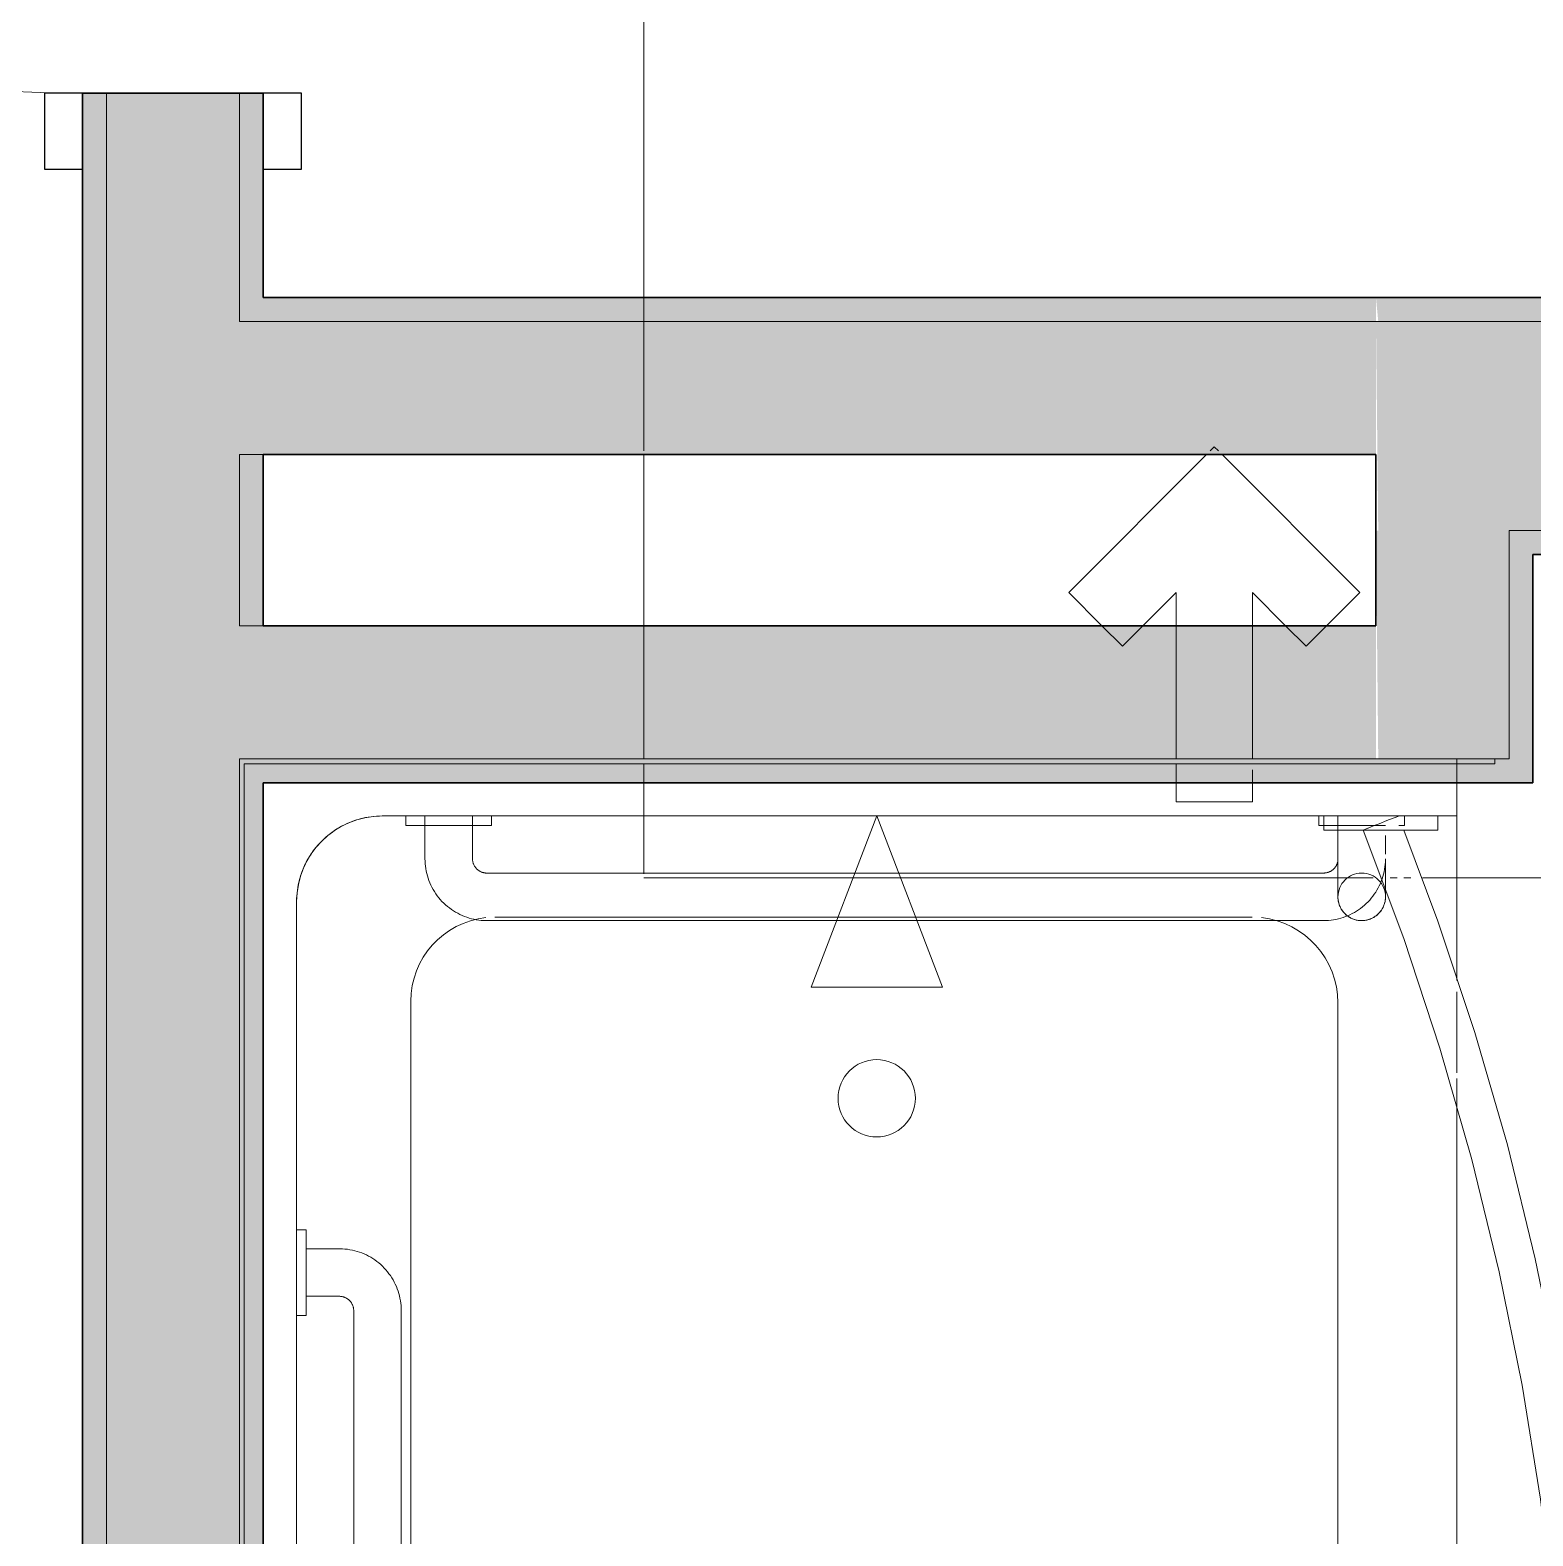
# Model space of a CAD drawing. Header units: inches. Extents: x 6 to 8416, y -388 to 6104.
# Drawn here: x 7343.66 to 7383.17, y 145.14 to 184.72 of the extents above; entities that cross this region are included whole.
import ezdxf

# ---------------------------------------------------------------- set-up
doc = ezdxf.new("R2010")
doc.units = ezdxf.units.IN
doc.header["$MEASUREMENT"] = 0
doc.linetypes.add('Dash 1_16_', pattern=[48, 24, -24])
doc.linetypes.add('Hidden 1_16_', pattern=[36, 24, -12])
for name, color, linetype, lineweight in [('A-DOOR', 31, 'Continuous', 18), ('A-DOOR-FRAM', 31, 'Continuous', 25), ('A-GENM', 13, 'Continuous', 18), ('A-WALL', 113, 'Continuous', 25), ('A-WALL-PATT', 111, 'Continuous', 35), ('I-WALL', 2, 'Continuous', 25), ('P-SANR-FIXT', 6, 'Continuous', 18), ('Q-SPCQ', 91, 'Continuous', 18)]:
    doc.layers.add(name, color=color, linetype=linetype, lineweight=lineweight)

# ---------------------------------------------------------------- blocks, each defined once
blk = doc.blocks.new('GM BA Shower-Unit-Tub-Prefab-ICC ADA-AM - ICC Type B_ Option A Forward_ 60_W x 32_D-2224287-LEVEL 3 - PLAN Copy 1 Copy 1')
at = {"layer": 'A-GENM'}
blk.add_line((0, 32), (0.625, 32), dxfattribs=at)
blk = doc.blocks.new('z Nested-Shower Surround-Tub-Prefab - Variable-V139-LEVEL 3 - PLAN Copy 1 Copy 1')
at = {"layer": 'A-GENM', "lineweight": 9}
for p, q in [((0.125, 33), (0, 33)), ((0, 33), (0, 0)), ((0, 32), (0, 33)), ((0, 33), (0.125, 33)), ((0.125, 0.125), (0.125, 33)), ((0.125, 33), (0.125, 32)), ((0, 29.935), (0, 32)), ((0.125, 32), (0.125, 29.935)), ((0, 0.625), (0, 29.875)), ((0.125, 29.875), (0.125, 0.625)), ((0, 0), (0, 0.625)), ((0.125, 0.625), (0.125, 0.313)), ((0, 0), (60, 0)), ((60, 0), (0, 0)), ((59.875, 0.125), (0.125, 0.125)), ((0.313, 0.125), (59.687, 0.125))]:
    blk.add_line(p, q, dxfattribs=at)
at = {"layer": 'A-GENM'}
for p, q in [((1.5, 32), (0, 32)), ((0, 32), (0, 0)), ((0, 29.935), (0, 32)), ((0.125, 32), (0.625, 32)), ((0.625, 32), (1.5, 32)), ((1.5, 32), (5.826, 32)), ((1.5, 30.75), (1.5, 32)), ((1.5, 30.75), (1.5, 32)), ((1.5, 32), (1.5, 30.75)), ((6.125, 32), (8.252, 32)), ((8.398, 32), (9.275, 32)), ((9.275, 32), (26.625, 32)), ((1.5, 30), (1.5, 30.75)), ((1.5, 30), (1.5, 30.75)), ((1.5, 30.75), (1.5, 30)), ((0, 0.625), (0, 29.875)), ((1.5, 29.25), (1.5, 29.935)), ((1.5, 3.75), (1.5, 29.25)), ((1.5, 5.942), (1.5, 29.058)), ((1.5, 29.058), (1.5, 5.942)), ((53.839, 28.873), (6.409, 28.873)), ((4.159, 26.623), (4.159, 17.771)), ((4.159, 17.771), (4.159, 15.729)), ((4.159, 15.729), (4.159, 6.712)), ((1.5, 3.75), (1.5, 5.058)), ((1.5, 5.058), (1.5, 3.75)), ((53.877, 4.5), (6.371, 4.5)), ((56.25, 1.5), (3.75, 1.5)), ((56.25, 1.5), (3.75, 1.5)), ((3.75, 1.5), (56.25, 1.5)), ((0, 0), (0, 0.625)), ((0, 0), (60, 0)), ((60, 0), (0, 0))]:
    blk.add_line(p, q, dxfattribs=at)
blk.add_circle((8.92, 16.75), 1.016, dxfattribs=at)
for centre, radius, start, end in [((6.409, 26.623), 2.25, 90, 173.7582), ((6.371, 6.712), 2.212, 186.0977, 270), ((3.75, 3.75), 2.25, 180, 195), ((3.75, 3.75), 2.25, 180, 270), ((3.75, 3.75), 2.25, 180, 195), ((3.75, 3.75), 2.25, 195, 200.0287), ((3.75, 3.75), 2.25, 195, 200.0287), ((3.75, 3.75), 2.25, 200.0287, 204.9713), ((3.75, 3.75), 2.25, 200.0287, 204.9713), ((3.75, 3.75), 2.25, 206.1727, 210), ((3.75, 3.75), 2.25, 206.1727, 210), ((3.75, 3.75), 2.25, 210, 225), ((3.75, 3.75), 2.25, 210, 225), ((3.75, 3.75), 2.25, 225, 240), ((3.75, 3.75), 2.25, 225, 240), ((3.75, 3.75), 2.25, 240, 245.0287), ((3.75, 3.75), 2.25, 240, 245.0287), ((3.75, 3.75), 2.25, 245.0287, 249.9713), ((3.75, 3.75), 2.25, 245.0287, 249.9713), ((3.75, 3.75), 2.25, 249.9713, 255), ((3.75, 3.75), 2.25, 249.9713, 255), ((3.75, 3.75), 2.25, 255, 270), ((3.75, 3.75), 2.25, 255, 270)]:
    blk.add_arc(centre, radius, start, end, dxfattribs=at)
blk = doc.blocks.new('z Nested-Shower Grab Bars - Variable-V140-LEVEL 3 - PLAN Copy 1 Copy 1')
at = {"layer": 'A-GENM', "linetype": 'Dash 1_16_', "lineweight": 9}
for p, q in [((0.244, 29.125), (0, 29.125)), ((0, 29.125), (0, 28.974)), ((0, 29.125), (0, 29.087)), ((0.244, 29.125), (0, 29.125)), ((0, 29.125), (0, 28.974)), ((0, 29.125), (0, 28.974)), ((0, 29.087), (0, 28.974)), ((0.25, 29.125), (0.244, 29.125)), ((0.25, 29.125), (0.244, 29.125)), ((0.25, 29.087), (0.25, 29.125)), ((0.25, 29.087), (0.25, 29.125)), ((0.25, 29.087), (0.25, 29.125)), ((0.25, 29.087), (0.25, 29.125)), ((0.25, 28.974), (0.25, 29.087)), ((0.25, 28.974), (0.25, 29.087)), ((0.25, 28.974), (0.25, 29.087)), ((0.25, 28.974), (0.25, 29.087)), ((0, 28.795), (0, 28.563)), ((0, 28.795), (0, 28.563)), ((0, 28.795), (0, 28.563)), ((0, 28.795), (0, 28.563)), ((0, 28.625), (0, 28.604)), ((0, 28.625), (0, 28.604)), ((0, 28.604), (0, 28.541)), ((0, 28.604), (0, 28.541)), ((0, 28.563), (0, 28.439)), ((0, 28.563), (0, 28.439)), ((0, 28.563), (0, 28.439)), ((0, 28.563), (0, 28.439)), ((0, 28.541), (0, 28.442)), ((0, 28.541), (0, 28.442)), ((0.25, 28.625), (0.25, 28.442)), ((0.25, 28.625), (0.25, 28.541)), ((0.25, 28.291), (0.25, 28.563)), ((0.25, 28.439), (0.25, 28.563)), ((0.25, 28.291), (0.25, 28.563)), ((0.25, 28.291), (0.25, 28.563)), ((0.25, 28.541), (0.25, 28.442)), ((1.004, 28.625), (0.515, 28.625)), ((1.004, 28.625), (0.515, 28.625)), ((1.143, 28.625), (1.125, 28.625)), ((1.125, 28.625), (1.165, 28.625)), ((1.208, 28.623), (1.143, 28.625)), ((1.165, 28.625), (1.205, 28.625)), ((1.205, 28.625), (1.245, 28.625)), ((1.272, 28.618), (1.208, 28.623)), ((1.245, 28.625), (1.284, 28.625)), ((1.337, 28.611), (1.272, 28.618)), ((1.284, 28.625), (1.324, 28.625)), ((1.324, 28.625), (1.363, 28.625)), ((1.401, 28.601), (1.337, 28.611)), ((1.363, 28.625), (1.401, 28.625)), ((1.401, 28.625), (1.44, 28.625)), ((1.465, 28.589), (1.401, 28.601)), ((1.44, 28.625), (1.477, 28.625)), ((1.528, 28.574), (1.465, 28.589)), ((1.477, 28.625), (1.514, 28.625)), ((1.514, 28.625), (1.551, 28.625)), ((1.591, 28.557), (1.528, 28.574)), ((1.653, 28.537), (1.591, 28.557)), ((1.622, 28.625), (1.656, 28.625)), ((1.714, 28.515), (1.653, 28.537)), ((1.656, 28.625), (1.69, 28.625)), ((1.69, 28.625), (1.722, 28.625)), ((1.774, 28.49), (1.714, 28.515)), ((1.722, 28.625), (1.754, 28.625)), ((1.754, 28.625), (1.784, 28.625)), ((1.784, 28.625), (1.814, 28.625)), ((1.814, 28.625), (1.842, 28.625)), ((1.842, 28.625), (1.87, 28.625)), ((1.87, 28.625), (1.896, 28.625)), ((1.896, 28.625), (1.921, 28.625)), ((1.921, 28.625), (1.944, 28.625)), ((1.944, 28.625), (1.966, 28.625)), ((2.057, 28.625), (2.071, 28.625)), ((2.071, 28.625), (2.083, 28.625)), ((2.124, 28.625), (2.125, 28.625)), ((2.125, 28.625), (2.15, 28.625)), ((2.15, 28.625), (2.175, 28.623)), ((2.175, 28.623), (2.2, 28.621)), ((2.2, 28.621), (2.225, 28.617)), ((2.225, 28.617), (2.249, 28.613)), ((2.249, 28.613), (2.274, 28.607)), ((2.274, 28.607), (2.298, 28.601)), ((2.298, 28.601), (2.322, 28.593)), ((2.322, 28.593), (2.345, 28.585)), ((2.345, 28.585), (2.368, 28.576)), ((2.368, 28.576), (2.391, 28.565)), ((2.391, 28.565), (2.414, 28.554)), ((2.414, 28.554), (2.436, 28.542)), ((2.436, 28.542), (2.457, 28.53)), ((2.457, 28.53), (2.478, 28.516)), ((2.478, 28.516), (2.498, 28.501)), ((2.498, 28.501), (2.518, 28.486)), ((0, 28.442), (0, 27.838)), ((0, 28.442), (0, 28.313)), ((0, 28.439), (0, 28.291)), ((0, 28.439), (0, 28.113)), ((0, 28.439), (0, 28.113)), ((0, 28.439), (0, 28.113)), ((0, 28.313), (0, 28.162)), ((0, 28.162), (0, 28)), ((0.25, 28.442), (0.25, 28.313)), ((0.25, 28.442), (0.25, 28.313)), ((0.25, 28.291), (0.25, 28.439)), ((0.25, 28.313), (0.25, 28)), ((0.25, 28.313), (0.25, 28.162)), ((0.25, 28.113), (0.25, 28.291)), ((0.25, 28.162), (0.25, 28)), ((1.833, 28.463), (1.774, 28.49)), ((1.887, 28.435), (1.833, 28.463)), ((1.891, 28.433), (1.887, 28.435)), ((1.948, 28.401), (1.891, 28.433)), ((2.003, 28.367), (1.948, 28.401)), ((2.057, 28.331), (2.003, 28.367)), ((2.109, 28.293), (2.057, 28.331)), ((2.16, 28.252), (2.109, 28.293)), ((2.21, 28.21), (2.16, 28.252)), ((2.257, 28.166), (2.21, 28.21)), ((2.303, 28.119), (2.257, 28.166)), ((2.347, 28.072), (2.303, 28.119)), ((2.518, 28.486), (2.537, 28.47)), ((2.537, 28.47), (2.556, 28.453)), ((2.556, 28.453), (2.573, 28.435)), ((2.574, 28.435), (2.59, 28.417)), ((2.59, 28.417), (2.607, 28.398)), ((2.607, 28.398), (2.622, 28.379)), ((2.622, 28.379), (2.637, 28.358)), ((2.637, 28.358), (2.651, 28.338)), ((2.651, 28.338), (2.664, 28.316)), ((2.664, 28.316), (2.676, 28.295)), ((2.676, 28.295), (2.688, 28.272)), ((2.688, 28.272), (2.698, 28.25)), ((2.698, 28.25), (2.708, 28.226)), ((2.708, 28.226), (2.716, 28.203)), ((2.716, 28.203), (2.724, 28.179)), ((2.724, 28.179), (2.73, 28.155)), ((2.73, 28.155), (2.736, 28.131)), ((2.736, 28.131), (2.741, 28.106)), ((2.741, 28.106), (2.745, 28.082)), ((0, 28), (0, 27.749)), ((0, 28), (0, 27.838)), ((0, 28), (0, 27.749)), ((0, 28), (0, 27.749)), ((0, 27.838), (0, 27.688)), ((0, 27.838), (0, 27.688)), ((0, 27.709), (0, 27.438)), ((0, 27.709), (0, 27.438)), ((0, 27.709), (0, 27.438)), ((0.25, 28), (0.25, 27.838)), ((0.25, 28), (0.25, 27.838)), ((0.25, 27.749), (0.25, 27.991)), ((0.25, 27.838), (0.25, 27.688)), ((0.25, 27.838), (0.25, 27.688)), ((0.25, 26.875), (0.25, 27.709)), ((2.389, 28.022), (2.347, 28.072)), ((2.428, 27.97), (2.389, 28.022)), ((2.466, 27.918), (2.428, 27.97)), ((2.502, 27.863), (2.466, 27.918)), ((2.535, 27.807), (2.502, 27.863)), ((2.566, 27.75), (2.535, 27.807)), ((2.595, 27.692), (2.566, 27.75)), ((2.682, 27.717), (2.671, 27.695)), ((2.693, 27.74), (2.682, 27.717)), ((2.703, 27.763), (2.693, 27.74)), ((2.712, 27.786), (2.703, 27.763)), ((2.72, 27.81), (2.712, 27.786)), ((2.727, 27.834), (2.72, 27.81)), ((2.734, 27.858), (2.727, 27.834)), ((2.739, 27.882), (2.734, 27.858)), ((2.743, 27.907), (2.739, 27.882)), ((2.746, 27.932), (2.743, 27.907)), ((2.745, 28.082), (2.747, 28.057)), ((2.749, 27.957), (2.746, 27.932)), ((2.747, 28.057), (2.749, 28.032)), ((2.75, 27.982), (2.749, 27.957)), ((0, 27.688), (0, 27.558)), ((0, 27.688), (0, 27.558)), ((0, 27.558), (0, 27.459)), ((0, 27.558), (0, 27.459)), ((0, 27.459), (0, 27.396)), ((0, 27.459), (0, 27.396)), ((0, 27.438), (0, 27.205)), ((0, 27.438), (0, 27.205)), ((0, 27.438), (0, 27.205)), ((0, 27.438), (0, 27.205)), ((0, 27.396), (0, 27.375)), ((0, 27.396), (0, 27.375)), ((0, 27.375), (1.125, 27.375)), ((0.25, 27.688), (0.25, 27.375)), ((0.25, 27.688), (0.25, 27.375)), ((0.25, 26.875), (0.25, 27.687)), ((0.25, 26.875), (0.25, 27.687)), ((0.25, 26.875), (0.25, 27.438)), ((0.25, 27.375), (1.125, 27.375)), ((1.972, 27.375), (1.95, 27.375)), ((1.993, 27.375), (1.972, 27.375)), ((2.012, 27.375), (1.993, 27.375)), ((2.03, 27.375), (2.012, 27.375)), ((2.046, 27.375), (2.03, 27.375)), ((2.061, 27.375), (2.046, 27.375)), ((2.074, 27.375), (2.061, 27.375)), ((2.086, 27.375), (2.074, 27.375)), ((2.096, 27.375), (2.086, 27.375)), ((2.105, 27.375), (2.096, 27.375)), ((2.112, 27.375), (2.105, 27.375)), ((2.118, 27.375), (2.112, 27.375)), ((2.125, 27.375), (2.124, 27.375)), ((2.213, 27.381), (2.188, 27.378)), ((2.238, 27.385), (2.213, 27.381)), ((2.262, 27.39), (2.238, 27.385)), ((2.287, 27.396), (2.262, 27.39)), ((2.311, 27.403), (2.287, 27.396)), ((2.334, 27.411), (2.311, 27.403)), ((2.358, 27.42), (2.334, 27.411)), ((2.381, 27.43), (2.358, 27.42)), ((2.403, 27.44), (2.381, 27.43)), ((2.426, 27.452), (2.403, 27.44)), ((2.447, 27.464), (2.426, 27.452)), ((2.468, 27.478), (2.447, 27.464)), ((2.489, 27.492), (2.468, 27.478)), ((2.509, 27.507), (2.489, 27.492)), ((2.528, 27.523), (2.509, 27.507)), ((2.547, 27.539), (2.528, 27.523)), ((2.565, 27.556), (2.547, 27.539)), ((2.583, 27.574), (2.565, 27.556)), ((2.599, 27.593), (2.583, 27.574)), ((2.622, 27.633), (2.595, 27.692)), ((2.615, 27.612), (2.599, 27.593)), ((2.63, 27.632), (2.615, 27.612)), ((2.646, 27.572), (2.622, 27.633)), ((2.645, 27.653), (2.63, 27.632)), ((2.658, 27.674), (2.645, 27.653)), ((2.671, 27.695), (2.658, 27.674)), ((0, 27.205), (0, 27.026)), ((0, 27.205), (0, 27.026)), ((0, 27.205), (0, 27.026)), ((0, 27.205), (0, 27.026)), ((0, 27.026), (0, 26.913)), ((0, 27.026), (0, 26.913)), ((0, 27.026), (0, 26.913)), ((0, 27.026), (0, 26.913)), ((0, 26.913), (0, 26.875)), ((0, 26.913), (0, 26.875)), ((0, 26.913), (0, 26.875)), ((0, 26.913), (0, 26.875)), ((1.5, 27), (1.5, 15.826)), ((2.75, 16.306), (2.75, 27)), ((0, 26.875), (0.25, 26.875)), ((0, 26.875), (0.25, 26.875)), ((2.75, 14.194), (2.75, 16.306)), ((1.5, 15.826), (1.5, 14.674)), ((1.5, 14.674), (1.5, 5)), ((2.75, 5), (2.75, 14.194)), ((0.25, 5.125), (0, 5.125)), ((0, 5.125), (0, 5.087)), ((0, 5.125), (0, 5.087)), ((0, 5.087), (0, 4.974)), ((0, 5.087), (0, 4.974)), ((0, 4.974), (0, 4.795)), ((0, 4.974), (0, 4.795)), ((0, 4.795), (0, 4.563)), ((0, 4.795), (0, 4.563)), ((0.25, 2.875), (0.25, 5.125)), ((0.25, 4.563), (0.25, 5.125)), ((1.125, 4.625), (0, 4.625)), ((0, 4.625), (0, 4.604)), ((0, 4.625), (0, 4.604)), ((0, 4.604), (0, 4.541)), ((0, 4.604), (0, 4.541)), ((0, 4.563), (0, 4.291)), ((0, 4.541), (0, 4.442)), ((0, 4.541), (0, 4.442)), ((0, 4.442), (0, 3.558)), ((0, 4.442), (0, 4.313)), ((0, 4.313), (0, 4.162)), ((0, 4.291), (0, 4)), ((0, 4.162), (0, 4)), ((0, 4), (0, 3.709)), ((0, 4), (0, 3.838)), ((0, 3.838), (0, 3.688)), ((0, 3.709), (0, 3.438)), ((0, 3.688), (0, 3.558)), ((0, 3.558), (0, 3.459)), ((0, 3.558), (0, 3.459)), ((0, 3.459), (0, 3.396)), ((0, 3.459), (0, 3.396)), ((0, 3.438), (0, 3.205)), ((0, 3.438), (0, 3.205)), ((0, 3.396), (0, 3.375)), ((0, 3.396), (0, 3.375)), ((0, 3.375), (1.125, 3.375)), ((0, 3.205), (0, 3.026)), ((0, 3.205), (0, 3.026)), ((0.25, 2.875), (0.25, 3.438)), ((0, 3.026), (0, 2.913)), ((0, 3.026), (0, 2.913)), ((0, 2.913), (0, 2.875)), ((0, 2.913), (0, 2.875)), ((0, 2.875), (0.25, 2.875)), ((35, 2.75), (13, 2.75)), ((35, 2.75), (13, 2.75)), ((13, 1.5), (35, 1.5)), ((13, 1.5), (35, 1.5)), ((11.375, 1.125), (11.375, 0.25)), ((11.375, 1.125), (11.375, 0.25)), ((12.625, 0.25), (12.625, 1.125)), ((12.625, 0.25), (12.625, 1.125)), ((10.875, 0.25), (10.875, 0)), ((11.687, 0.25), (10.875, 0.25)), ((11.687, 0.25), (10.875, 0.25)), ((10.875, 0.25), (10.875, 0)), ((13.125, 0.25), (10.875, 0.25)), ((11.687, 0.25), (10.875, 0.25)), ((10.875, 0), (10.913, 0)), ((10.875, 0), (10.913, 0)), ((10.875, 0), (10.913, 0)), ((10.875, 0), (10.913, 0)), ((10.913, 0), (11.026, 0)), ((10.913, 0), (11.026, 0)), ((10.913, 0), (11.026, 0)), ((10.913, 0), (11.026, 0)), ((11.026, 0), (11.205, 0)), ((11.026, 0), (11.205, 0)), ((11.026, 0), (11.205, 0)), ((11.026, 0), (11.205, 0)), ((11.205, 0), (11.438, 0)), ((11.205, 0), (11.438, 0)), ((11.205, 0), (11.438, 0)), ((11.205, 0), (11.438, 0)), ((11.375, 0.25), (11.688, 0.25)), ((11.375, 0.25), (11.688, 0.25)), ((11.375, 0.25), (11.688, 0.25)), ((11.375, 0.25), (12.625, 0.25)), ((11.438, 0), (11.709, 0)), ((11.438, 0), (11.709, 0)), ((11.438, 0), (11.709, 0)), ((11.438, 0), (11.709, 0)), ((11.688, 0.25), (12.313, 0.25)), ((11.688, 0.25), (11.838, 0.25)), ((11.688, 0.25), (11.838, 0.25)), ((11.709, 0), (12, 0)), ((11.709, 0), (12, 0)), ((11.709, 0), (12, 0)), ((11.709, 0), (12, 0)), ((11.838, 0.25), (12, 0.25)), ((11.838, 0.25), (12, 0.25)), ((12, 0.25), (12.162, 0.25)), ((12, 0.25), (12.162, 0.25)), ((12, 0), (12.291, 0)), ((12, 0), (12.291, 0)), ((12, 0), (12.291, 0)), ((12, 0), (12.291, 0)), ((12.162, 0.25), (12.313, 0.25)), ((12.162, 0.25), (12.313, 0.25)), ((12.291, 0), (12.563, 0)), ((12.291, 0), (12.563, 0)), ((12.291, 0), (12.563, 0)), ((12.291, 0), (12.563, 0)), ((13.125, 0.25), (12.313, 0.25)), ((13.125, 0.25), (12.313, 0.25)), ((12.313, 0.25), (12.625, 0.25)), ((12.313, 0.25), (12.625, 0.25)), ((13.125, 0.25), (12.313, 0.25)), ((12.313, 0.25), (12.625, 0.25)), ((12.563, 0), (12.795, 0)), ((12.563, 0), (12.795, 0)), ((12.563, 0), (12.795, 0)), ((12.563, 0), (12.795, 0)), ((12.795, 0), (12.974, 0)), ((12.795, 0), (12.974, 0)), ((12.795, 0), (12.974, 0)), ((12.795, 0), (12.974, 0)), ((12.974, 0), (13.087, 0)), ((12.974, 0), (13.087, 0)), ((12.974, 0), (13.087, 0)), ((12.974, 0), (13.087, 0)), ((13.087, 0), (13.125, 0)), ((13.087, 0), (13.125, 0)), ((13.087, 0), (13.125, 0)), ((13.087, 0), (13.125, 0)), ((13.125, 0), (13.125, 0.25)), ((13.125, 0), (13.125, 0.25))]:
    blk.add_line(p, q, dxfattribs=at)
at = {"layer": 'A-GENM', "linetype": 'Dash 1_16_', "lineweight": 9, "flags": 128}
for points in [[(1.551, 28.625), (1.587, 28.625), (1.622, 28.625)], [(1.966, 28.625), (1.987, 28.625), (2.007, 28.625), (2.025, 28.625), (2.042, 28.625), (2.057, 28.625)], [(2.083, 28.625), (2.094, 28.625), (2.103, 28.625)], [(2.103, 28.625), (2.11, 28.625), (2.116, 28.625), (2.121, 28.625), (2.124, 28.625)], [(2.749, 28.032), (2.75, 28.007), (2.75, 27.982)], [(1.125, 27.375), (1.14, 27.375), (1.155, 27.374), (1.17, 27.372), (1.185, 27.37), (1.2, 27.368), (1.214, 27.364), (1.229, 27.36), (1.243, 27.356), (1.257, 27.351), (1.271, 27.345), (1.285, 27.339), (1.298, 27.333), (1.311, 27.325), (1.324, 27.318), (1.337, 27.31), (1.349, 27.301), (1.361, 27.292), (1.372, 27.282), (1.383, 27.272), (1.394, 27.261), (1.404, 27.25), (1.414, 27.239), (1.423, 27.227), (1.432, 27.215), (1.441, 27.203), (1.448, 27.19), (1.456, 27.177), (1.463, 27.163), (1.469, 27.15), (1.475, 27.136), (1.48, 27.122), (1.484, 27.108), (1.488, 27.093), (1.492, 27.078), (1.495, 27.064), (1.497, 27.049), (1.498, 27.034), (1.5, 27.019), (1.5, 27.004), (1.5, 27)], [(1.95, 27.375), (1.927, 27.375), (1.903, 27.375), (1.877, 27.375), (1.85, 27.375), (1.822, 27.375), (1.792, 27.375), (1.762, 27.375), (1.731, 27.375), (1.699, 27.375), (1.665, 27.375), (1.631, 27.375), (1.596, 27.375), (1.561, 27.375), (1.524, 27.375), (1.487, 27.375), (1.45, 27.375), (1.412, 27.375), (1.373, 27.375), (1.334, 27.375), (1.295, 27.375), (1.255, 27.375), (1.216, 27.375), (1.176, 27.375), (1.136, 27.375), (1.125, 27.375)], [(2.124, 27.375), (2.122, 27.375), (2.118, 27.375)], [(2.188, 27.378), (2.163, 27.376), (2.138, 27.375), (2.125, 27.375)], [(2.75, 27), (2.749, 27.065), (2.745, 27.13), (2.738, 27.195), (2.729, 27.259), (2.718, 27.323), (2.703, 27.386), (2.687, 27.449), (2.668, 27.511), (2.646, 27.572)], [(1.5, 5), (1.5, 4.985), (1.499, 4.97), (1.497, 4.955), (1.495, 4.94), (1.493, 4.925), (1.489, 4.911), (1.485, 4.896), (1.481, 4.882), (1.476, 4.868), (1.47, 4.854), (1.464, 4.84), (1.458, 4.827), (1.45, 4.814), (1.443, 4.801), (1.435, 4.788), (1.426, 4.776), (1.417, 4.764), (1.407, 4.753), (1.397, 4.742), (1.386, 4.731), (1.375, 4.721), (1.364, 4.711), (1.352, 4.702), (1.34, 4.693), (1.328, 4.684), (1.315, 4.677), (1.302, 4.669), (1.288, 4.662), (1.275, 4.656), (1.261, 4.65), (1.247, 4.645), (1.233, 4.641), (1.218, 4.637), (1.203, 4.633), (1.189, 4.63), (1.174, 4.628), (1.159, 4.627), (1.144, 4.625), (1.129, 4.625), (1.125, 4.625)], [(1.125, 3.375), (1.19, 3.376), (1.255, 3.38), (1.32, 3.387), (1.384, 3.396), (1.448, 3.407), (1.511, 3.422), (1.574, 3.438), (1.636, 3.457), (1.697, 3.479), (1.758, 3.503), (1.817, 3.53), (1.875, 3.559), (1.932, 3.59), (1.988, 3.623), (2.043, 3.659), (2.095, 3.697), (2.147, 3.736), (2.197, 3.778), (2.244, 3.822), (2.291, 3.868), (2.335, 3.915), (2.377, 3.965), (2.418, 4.016), (2.456, 4.068), (2.492, 4.122), (2.526, 4.177), (2.558, 4.234), (2.588, 4.292), (2.615, 4.351), (2.64, 4.411), (2.662, 4.472), (2.682, 4.534), (2.699, 4.597), (2.714, 4.66), (2.726, 4.724), (2.736, 4.788), (2.743, 4.853), (2.748, 4.917), (2.75, 4.982), (2.75, 5)], [(13, 2.75), (12.935, 2.749), (12.87, 2.745), (12.805, 2.738), (12.741, 2.729), (12.677, 2.718), (12.614, 2.703), (12.551, 2.687), (12.489, 2.668), (12.428, 2.646), (12.367, 2.622), (12.308, 2.595), (12.25, 2.566), (12.193, 2.535), (12.137, 2.502), (12.082, 2.466), (12.03, 2.428), (11.978, 2.389), (11.928, 2.347), (11.881, 2.303), (11.834, 2.257), (11.79, 2.21), (11.748, 2.16), (11.707, 2.109), (11.669, 2.057), (11.633, 2.003), (11.599, 1.948), (11.567, 1.891), (11.537, 1.833), (11.51, 1.774), (11.485, 1.714), (11.463, 1.653), (11.443, 1.591), (11.426, 1.528), (11.411, 1.465), (11.399, 1.401), (11.389, 1.337), (11.382, 1.272), (11.377, 1.208), (11.375, 1.143), (11.375, 1.125)], [(13, 2.75), (12.935, 2.749), (12.87, 2.745), (12.805, 2.738), (12.741, 2.729), (12.677, 2.718), (12.614, 2.703), (12.551, 2.687), (12.489, 2.668), (12.428, 2.646), (12.367, 2.622), (12.308, 2.595), (12.25, 2.566), (12.193, 2.535), (12.137, 2.502), (12.082, 2.466), (12.03, 2.428), (11.978, 2.389), (11.928, 2.347), (11.881, 2.303), (11.834, 2.257), (11.79, 2.21), (11.748, 2.16), (11.707, 2.109), (11.669, 2.057), (11.633, 2.003), (11.599, 1.948), (11.567, 1.891), (11.537, 1.833), (11.51, 1.774), (11.485, 1.714), (11.463, 1.653), (11.443, 1.591), (11.426, 1.528), (11.411, 1.465), (11.399, 1.401), (11.389, 1.337), (11.382, 1.272), (11.377, 1.208), (11.375, 1.143), (11.375, 1.125)], [(12.625, 1.125), (12.625, 1.14), (12.626, 1.155), (12.628, 1.17), (12.63, 1.185), (12.632, 1.2), (12.636, 1.214), (12.64, 1.229), (12.644, 1.243), (12.649, 1.257), (12.655, 1.271), (12.661, 1.285), (12.667, 1.298), (12.675, 1.311), (12.682, 1.324), (12.69, 1.337), (12.699, 1.349), (12.708, 1.361), (12.718, 1.372), (12.728, 1.383), (12.739, 1.394), (12.75, 1.404), (12.761, 1.414), (12.773, 1.423), (12.785, 1.432), (12.797, 1.441), (12.81, 1.448), (12.823, 1.456), (12.837, 1.463), (12.85, 1.469), (12.864, 1.475), (12.878, 1.48), (12.892, 1.484), (12.907, 1.488), (12.922, 1.492), (12.936, 1.495), (12.951, 1.497), (12.966, 1.498), (12.981, 1.5), (12.996, 1.5), (13, 1.5)], [(12.625, 1.125), (12.625, 1.14), (12.626, 1.155), (12.628, 1.17), (12.63, 1.185), (12.632, 1.2), (12.636, 1.214), (12.64, 1.229), (12.644, 1.243), (12.649, 1.257), (12.655, 1.271), (12.661, 1.285), (12.667, 1.298), (12.675, 1.311), (12.682, 1.324), (12.69, 1.337), (12.699, 1.349), (12.708, 1.361), (12.718, 1.372), (12.728, 1.383), (12.739, 1.394), (12.75, 1.404), (12.761, 1.414), (12.773, 1.423), (12.785, 1.432), (12.797, 1.441), (12.81, 1.448), (12.823, 1.456), (12.837, 1.463), (12.85, 1.469), (12.864, 1.475), (12.878, 1.48), (12.892, 1.484), (12.907, 1.488), (12.922, 1.492), (12.936, 1.495), (12.951, 1.497), (12.966, 1.498), (12.981, 1.5), (12.996, 1.5), (13, 1.5)]]:
    blk.add_lwpolyline(points, dxfattribs=at)
at = {"layer": 'A-GENM', "linetype": 'Dash 1_16_', "lineweight": 9}
for start, end in [(90, 270), (270, 90)]:
    blk.add_arc((2.125, 28), 0.625, start, end, dxfattribs=at)
blk = doc.blocks.new('z Nested-Shower Fixtures - Variable-2223344-LEVEL 3 - PLAN Copy 1 Copy 1')
at = {"layer": 'P-SANR-FIXT'}
for p, q in [((0, 0), (4.5, 1.727)), ((4.5, 1.727), (4.5, -1.727)), ((4.5, -1.727), (0, 0))]:
    blk.add_line(p, q, dxfattribs=at)
blk = doc.blocks.new('SE BA Shower Curtain Rod-AM - 1_ Dia__ 76_ AFF-V141-LEVEL 3 - PLAN Copy 1 Copy 1')
at = {"layer": 'Q-SPCQ'}
for p, q in [((0.375, 1.5), (0, 1.5)), ((0, 1.5), (0, 0.75)), ((0, 1.5), (0, -1.5)), ((0.375, -1.5), (0.375, 1.5)), ((0.375, 0.75), (0.375, 1.5)), ((0, 0.75), (0, 0.388)), ((0.002, 0.464), (0.009, 0.449)), ((0.002, 0.464), (0.027, 0.402)), ((0.009, 0.449), (0.095, 0.232)), ((0.027, 0.402), (0.057, 0.328)), ((0.375, 0.521), (0.375, 0.75)), ((0, 0.388), (0, 0)), ((0.057, 0.328), (0.095, 0.232)), ((0.095, 0.232), (0.14, 0.12)), ((0.095, 0.232), (0.14, 0.12)), ((0.14, 0.12), (0.187, 0)), ((0.14, 0.12), (0.187, 0)), ((0.187, 0), (0.214, -0.065)), ((0.187, 0), (0.214, -0.065)), ((0, 0), (0, -0.388)), ((0, -0.388), (0, -0.75)), ((0.214, -0.065), (0.235, -0.12)), ((0.214, -0.065), (0.28, -0.232)), ((0.235, -0.12), (0.28, -0.232)), ((0.28, -0.232), (0.373, -0.464)), ((0.28, -0.232), (0.318, -0.328)), ((0.318, -0.328), (0.348, -0.402)), ((0.375, -0.066), (0.375, 0)), ((0.375, -0.75), (0.375, -0.391)), ((0, -0.75), (0, -1.5)), ((0.348, -0.402), (0.373, -0.464)), ((0.375, -1.5), (0.375, -0.75)), ((0, -1.5), (0.375, -1.5))]:
    blk.add_line(p, q, dxfattribs=at)
at = {"layer": 'Q-SPCQ', "flags": 128}
for points in [[(56.625, 0.604), (54.115, 1.547), (51.191, 2.513), (48.231, 3.362), (45.239, 4.091), (42.221, 4.7), (39.18, 5.189), (36.123, 5.555), (33.053, 5.798), (29.976, 5.919), (26.897, 5.916), (23.82, 5.791), (20.75, 5.542), (17.694, 5.171), (14.654, 4.678), (11.636, 4.063), (8.646, 3.329), (5.687, 2.475), (2.765, 1.504), (0.375, 0.605)], [(0.375, -0.464), (3.218, 0.604), (6.104, 1.558), (9.026, 2.395), (11.978, 3.115), (14.958, 3.716), (17.959, 4.198), (20.976, 4.56), (24.006, 4.8), (27.043, 4.919), (30.083, 4.916), (33.119, 4.792), (36.149, 4.547), (39.166, 4.181), (42.166, 3.694), (45.144, 3.088), (48.096, 2.363), (51.016, 1.52), (53.901, 0.562), (56.625, -0.464)]]:
    blk.add_lwpolyline(points, dxfattribs=at)
blk = doc.blocks.new('Unit-Single-Flush-ICC ADA-AM - 36_ x 84_-NR _U-BE _ BED_-6493364-LEVEL 3 - PLAN Copy 1 Copy 1')
at = {"layer": 'A-DOOR', "lineweight": 9}
blk.add_arc((18, 2.375), 36, 90, 180, dxfattribs=at)
at = {"layer": 'A-DOOR-FRAM'}
for p, q in [((-18, 3.375), (-20, 3.375)), ((-20, 3.375), (-20, 2.375)), ((-18, 2.375), (-18, 3.375)), ((-20, 2.375), (-18, 2.375)), ((-18, -2.375), (-20, -2.375)), ((-20, -2.375), (-20, -3.375)), ((-18, -3.375), (-18, -2.375)), ((-20, -3.375), (-18, -3.375))]:
    blk.add_line(p, q, dxfattribs=at)
at = {"layer": 'A-DOOR-FRAM', "lineweight": 18}
for p, q in [((-18, 3.375), (-20, 3.375)), ((-20, 3.375), (-20, 2.375)), ((-18, 3.375), (-18, 2.375)), ((-20, 2.375), (-18, 2.375)), ((-20, -3.375), (-20, -2.375)), ((-18, -2.375), (-20, -2.375)), ((-18, -3.375), (-18, -2.375)), ((-20, -3.375), (-18, -3.375))]:
    blk.add_line(p, q, dxfattribs=at)
blk = doc.blocks.new('GM Door Pull Clearance-ICC ADA-AM - GM Door Pull Clearance-ICC ADA-AM-5466176-LEVEL 3 - PLAN Copy 1 Copy 1')
at = {"layer": 'A-GENM', "linetype": 'Hidden 1_16_', "lineweight": 9}
for p, q in [((-10.042, 62.375), (-6.375, 62.375)), ((-6.375, 62.375), (-5.47, 62.375)), ((-5.17, 62.375), (-4.981, 62.375)), ((-4.806, 62.375), (-4.626, 62.375)), ((-4.177, 62.375), (-3.573, 62.375)), ((-3.573, 62.375), (-2.875, 62.375)), ((-2.875, 62.375), (8.251, 62.375)), ((8.251, 62.375), (9.499, 62.375)), ((9.499, 62.375), (15, 62.375)), ((15, 62.271), (15, 59.875)), ((-1, 60.375), (-1, 59.875)), ((-1, 60.375), (1, 60.375)), ((1, 60.375), (1, 59.875)), ((-1, 59.875), (-1, 59.535)), ((1, 59.875), (1, 59.375)), ((15, 59.875), (15, 59.375)), ((-1, 59.25), (-1, 55.75)), ((1, 59.25), (1, 55.75)), ((15, 59.25), (15, 55.75)), ((-2.414, 56.289), (-2.953, 55.75)), ((-1.875, 55.75), (-2.414, 56.289)), ((1.875, 55.75), (2.414, 56.289)), ((2.414, 56.289), (2.953, 55.75)), ((-2.953, 55.75), (-3.828, 54.875)), ((-1, 54.875), (-1.875, 55.75)), ((-1, 55.75), (-1, 54.875)), ((1, 54.875), (1.875, 55.75)), ((1, 55.75), (1, 54.875)), ((2.953, 55.75), (3.828, 54.875)), ((15, 55.75), (15, 51.25)), ((-3.828, 54.875), (-0.203, 51.25)), ((3.828, 54.875), (0.203, 51.25)), ((-0.107, 51.153), (0, 51.047)), ((0.107, 51.153), (0, 51.047)), ((15, 51.153), (15, 47.125)), ((15, 47.125), (15, 3.375))]:
    blk.add_line(p, q, dxfattribs=at)

msp = doc.modelspace()

# ---------------------------------------------------------------- hatches: boundary and pattern name
at = {"layer": 'A-WALL-PATT', "transparency": 33554560}
h = msp.add_hatch(color=10, dxfattribs=at)
h.paths.add_polyline_path([(7345.51058929, -23.81422321), (7345.66533733, -23.81422321), (7345.66533733, 183.06077679), (7345.04033733, 183.06077679), (7345.04033733, -23.81422321)])
h.paths.add_polyline_path([(7345.04033733, 219.06077679), (7345.66533733, 219.06077679), (7345.66533733, 222.43577679), (7345.04033733, 222.43577679)])
at = {"layer": 'A-WALL-PATT', "lineweight": 25, "transparency": 33554560}
h = msp.add_hatch(color=10, dxfattribs=at)
h.paths.add_polyline_path([(7349.16533733, -23.81422321), (7349.79033733, -23.81422321), (7349.79033733, 30.56077679), (7349.16533733, 30.56077679), (7349.16533733, 16.20356081)])
h.paths.add_polyline_path([(7349.16533733, 34.06077679), (7349.79033733, 34.06077679), (7349.79033733, 102.06077679), (7349.16533733, 102.06077679), (7349.16533733, 55.56706081)])
h.paths.add_polyline_path([(7349.16533733, 105.56077679), (7349.79033733, 105.56077679), (7349.79033733, 165.56077679), (7349.16533733, 165.56077679), (7349.16533733, 114.61231081)])
h.paths.add_polyline_path([(7349.79033733, 169.06077679), (7349.79033733, 173.56077679), (7349.16533733, 173.56077679), (7349.16533733, 169.06077679)])
h.paths.add_polyline_path([(7349.16533733, 177.06077679), (7349.79033733, 177.06077679), (7349.79033733, 183.06077679), (7349.16533733, 183.06077679)])
h.paths.add_polyline_path([(7349.79033733, 219.06077679), (7349.79033733, 222.43577679), (7349.16533733, 222.43577679), (7349.16533733, 219.06077679)])
at = {"layer": 'A-WALL-PATT', "transparency": 33554560}
for points in [[(7379.04033733, 177.06077679), (7379.04033733, 177.68577679), (7349.79033733, 177.68577679), (7349.79033733, 177.06077679)], [(7423.16533733, 177.06077679), (7423.16533733, 177.68577679), (7379.04033733, 177.68577679), (7379.10053685, 177.06077679)]]:
    msp.add_hatch(color=10, dxfattribs=at).paths.add_polyline_path(points)
at = {"layer": 'A-WALL-PATT', "lineweight": 25, "transparency": 33554560}
for points in [[(7423.16533733, 170.93577679), (7423.16533733, 171.56077679), (7382.54033733, 171.56077679), (7382.54033733, 170.93577679), (7412.84303685, 170.93577679)], [(7383.16533733, 164.93577679), (7383.16533733, 170.93577679), (7382.54033733, 170.93577679), (7382.54033733, 164.93577679)], [(7382.54033733, 164.93577679), (7382.54033733, 165.56077679), (7349.79033733, 165.56077679), (7349.79033733, 164.93577679), (7379.10053685, 164.93577679)]]:
    msp.add_hatch(color=10, dxfattribs=at).paths.add_polyline_path(points)
at = {"layer": 'I-WALL', "transparency": 33554560}
h = msp.add_hatch(color=10, dxfattribs=at)
h.paths.add_polyline_path([(7345.66533733, -23.81422321), (7349.16533733, -23.81422321), (7349.16533733, 183.06077679), (7345.66533733, 183.06077679), (7345.66533733, 16.20356081)])
h.paths.add_polyline_path([(7349.16533733, 219.06077679), (7349.16533733, 223.06077679), (7345.66533733, 223.06077679), (7345.66533733, 219.06077679)])
for points in [[(7379.04033733, 173.56077679), (7379.04033733, 177.06077679), (7349.16533733, 177.06077679), (7349.16533733, 173.56077679), (7362.22928685, 173.56077679)], [(7423.16533733, 171.56077679), (7423.16533733, 177.06077679), (7379.04033733, 177.06077679), (7379.10053685, 171.56077679), (7412.84303685, 171.56077679)], [(7382.54033733, 165.56077679), (7382.54033733, 171.56077679), (7379.04033733, 171.56077679), (7379.10053685, 165.56077679)], [(7379.04033733, 165.56077679), (7379.04033733, 169.06077679), (7349.16533733, 169.06077679), (7349.16533733, 165.56077679), (7362.22928685, 165.56077679)]]:
    msp.add_hatch(color=10, dxfattribs=at).paths.add_polyline_path(points)

# ---------------------------------------------------------------- linework, layer by layer
at = {"layer": 'A-WALL', "lineweight": 9}
for p, q in [((7345.66533733, 183.06077679), (7345.66533733, -23.81422321)), ((7349.16533733, 183.06077679), (7349.16533733, 177.06077679)), ((7458.66533733, 177.06077679), (7349.16533733, 177.06077679)), ((7349.16533733, 173.56077679), (7349.16533733, 169.06077679)), ((7349.16533733, 173.56077679), (7349.79033733, 173.56077679)), ((7455.16533733, 171.56077679), (7382.54033733, 171.56077679)), ((7382.54033733, 171.56077679), (7382.54033733, 165.56077679)), ((7349.16533733, 169.06077679), (7349.79033733, 169.06077679)), ((7349.16533733, 165.56077679), (7349.16533733, 105.56077679)), ((7382.54033733, 165.56077679), (7349.16533733, 165.56077679))]:
    msp.add_line(p, q, dxfattribs=at)
at = {"layer": 'I-WALL', "lineweight": 35}
for p, q in [((7349.79033733, 183.06077679), (7345.04033733, 183.06077679)), ((7345.04033733, 183.06077679), (7345.04033733, -23.81422321)), ((7349.79033733, 177.68577679), (7349.79033733, 183.06077679)), ((7459.29033733, 177.68577679), (7349.79033733, 177.68577679)), ((7349.79033733, 169.06077679), (7349.79033733, 173.56077679)), ((7349.79033733, 173.56077679), (7379.04033733, 173.56077679)), ((7379.04033733, 173.56077679), (7379.04033733, 169.06077679)), ((7383.16533733, 170.93577679), (7454.54033733, 170.93577679)), ((7383.16533733, 164.93577679), (7383.16533733, 170.93577679)), ((7379.04033733, 169.06077679), (7349.79033733, 169.06077679)), ((7349.79033733, 106.18577679), (7349.79033733, 164.93577679)), ((7349.79033733, 164.93577679), (7383.16533733, 164.93577679))]:
    msp.add_line(p, q, dxfattribs=at)

# ---------------------------------------------------------------- block references
at = {"layer": 'A-DOOR', "rotation": 90.00000000000152}
msp.add_blockref('Unit-Single-Flush-ICC ADA-AM - 36_ x 84_-NR _U-BE _ BED_-6493364-LEVEL 3 - PLAN Copy 1 Copy 1', (7347.41533733, 201.06077679), dxfattribs=at)
at = {"layer": 'A-GENM', "linetype": 'Hidden 1_16_', "lineweight": 9, "rotation": 180}
msp.add_blockref('GM Door Pull Clearance-ICC ADA-AM - GM Door Pull Clearance-ICC ADA-AM-5466176-LEVEL 3 - PLAN Copy 1 Copy 1', (7374.79033733, 224.81077679), dxfattribs=at)
at = {"layer": 'A-GENM', "lineweight": 9, "rotation": 270.0000000000007}
msp.add_blockref('z Nested-Shower Surround-Tub-Prefab - Variable-V139-LEVEL 3 - PLAN Copy 1 Copy 1', (7349.16533733, 165.56077679), dxfattribs=at)
at = {"layer": 'A-GENM', "rotation": 270.0000000000007}
msp.add_blockref('GM BA Shower-Unit-Tub-Prefab-ICC ADA-AM - ICC Type B_ Option A Forward_ 60_W x 32_D-2224287-LEVEL 3 - PLAN Copy 1 Copy 1', (7349.16533733, 165.56077679), dxfattribs=at)
at = {"layer": 'A-GENM', "linetype": 'Dash 1_16_', "lineweight": 9, "rotation": 270.0000000000007}
msp.add_blockref('z Nested-Shower Grab Bars - Variable-V140-LEVEL 3 - PLAN Copy 1 Copy 1', (7350.66533733, 164.06077679), dxfattribs=at)
at = {"layer": 'P-SANR-FIXT', "rotation": 270.0000000000007}
msp.add_blockref('z Nested-Shower Fixtures - Variable-2223344-LEVEL 3 - PLAN Copy 1 Copy 1', (7365.91533733, 164.06077679), dxfattribs=at)
at = {"layer": 'Q-SPCQ', "rotation": 270.0000000000007}
msp.add_blockref('SE BA Shower Curtain Rod-AM - 1_ Dia__ 76_ AFF-V141-LEVEL 3 - PLAN Copy 1 Copy 1', (7379.16533733, 164.06077679), dxfattribs=at)

doc.saveas('drawing.dxf')
